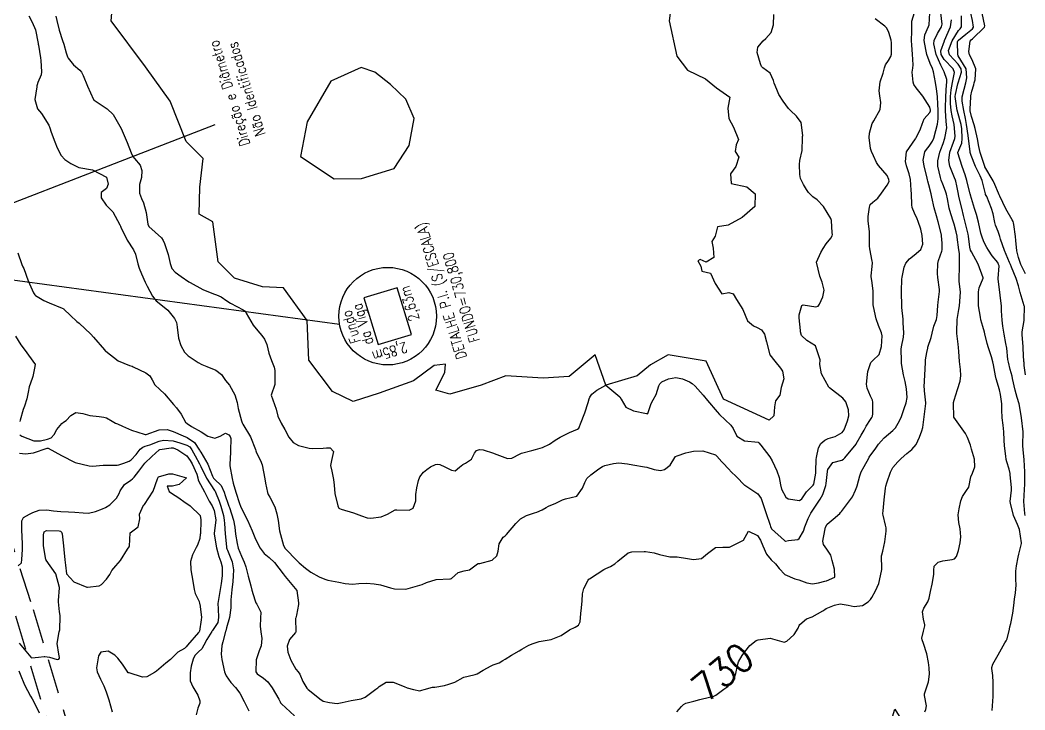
# Model space of a CAD drawing. Header units: metres. Extents: x 298520 to 308411, y 7433745 to 7450750.
# Drawn here: x 298948.1 to 299092.3, y 7450062.6 to 7450161.6 of the extents above; entities that cross this region are included whole.
import ezdxf
from ezdxf.enums import TextEntityAlignment as Align

# ---------------------------------------------------------------- set-up
doc = ezdxf.new("R2010")
doc.units = ezdxf.units.M
doc.header["$LTSCALE"] = 10
doc.linetypes.add('CONTINUO', pattern=[0])
doc.linetypes.add('DASHED', pattern=[0.75, 0.5, -0.25])
for name, color, linetype in [('Cotas', 45, 'Continuous'), ('Curvas de Nivel 1m', 11, 'Continuous'), ('Curvas de Nivel 5m', 15, 'Continuous'), ('Hidrografia', 140, 'Continuous'), ('TEXTO', 45, 'Continuous'), ('Vias Secundárias', 230, 'DASHED')]:
    doc.layers.add(name, color=color, linetype=linetype)
doc.styles.add('ROMANS', font='romans', dxfattribs={"height": 0.2})
doc.styles.add('Style-STANDARD', font='STANDARD.shx')

msp = doc.modelspace()

# ---------------------------------------------------------------- linework, layer by layer
at = {"layer": 'Curvas de Nivel 1m', "flags": 128}
for points, elevation in [([(298947.81, 7450128.23), (298948.38, 7450126.53), (298948.52, 7450126.22), (298948.65, 7450125.94), (298949.27, 7450124.21), (298950.07, 7450122.46), (298950.22, 7450122.2), (298950.32, 7450122.1), (298951.52, 7450121.39), (298952.31, 7450121.04), (298954.17, 7450120.28), (298954.3, 7450120.22), (298954.35, 7450120.2), (298954.4, 7450120.15), (298955.36, 7450119.2), (298956.29, 7450118.38), (298956.59, 7450118.12), (298958.26, 7450116.54), (298958.67, 7450116.1), (298960.23, 7450114.28), (298960.33, 7450114.17), (298960.43, 7450114.08), (298962.21, 7450112.72), (298963.83, 7450112.03), (298964.2, 7450111.93), (298964.37, 7450111.86), (298966.19, 7450110.97), (298966.74, 7450110.55), (298967.06, 7450110), (298967.45, 7450109.27), (298968.17, 7450108.59), (298968.87, 7450107.97), (298970.14, 7450106.46), (298970.56, 7450105.95), (298971.22, 7450105.04), (298971.88, 7450103.93), (298972.11, 7450103.73), (298972.72, 7450103.3), (298974.09, 7450102.52), (298975.09, 7450101.9), (298976.08, 7450101.62), (298976.86, 7450101.88), (298977.61, 7450102.35), (298978.09, 7450102.11), (298978.28, 7450101.86), (298978.35, 7450101.58), (298978.31, 7450099.86), (298978.3, 7450099.62), (298978.22, 7450097.86), (298978.23, 7450097.67), (298978.54, 7450095.85), (298978.69, 7450095.17), (298979.08, 7450093.85), (298979.6, 7450092.22), (298979.74, 7450091.84), (298979.97, 7450091.32), (298980.75, 7450089.83), (298981.42, 7450088.33), (298981.61, 7450087.82), (298981.91, 7450087.1), (298982.56, 7450085.81), (298983.13, 7450085.05), (298983.88, 7450084.49), (298984.61, 7450083.78), (298985.86, 7450082.13), (298986.14, 7450081.77), (298987.82, 7450079.75), (298988.07, 7450078.01), (298988.07, 7450077.75), (298987.78, 7450076.2), (298987.68, 7450075.85), (298987.65, 7450075.75), (298987.68, 7450073.83), (298987.63, 7450073.75), (298986.77, 7450072.74), (298986.47, 7450071.76), (298986.55, 7450070.93), (298986.96, 7450069.76), (298987.69, 7450068.49), (298988.04, 7450068.1), (298988.27, 7450067.74), (298988.71, 7450066.69), (298989.26, 7450065.73), (298989.46, 7450065.54), (298989.65, 7450065.4), (298991.14, 7450064.21), (298991.63, 7450063.88), (298992.54, 7450063.69), (298993.63, 7450063.54), (298994.36, 7450063.67), (298995.64, 7450063.98), (298997.08, 7450064.2), (298997.64, 7450064.43), (298999.18, 7450065.61), (298999.45, 7450065.81), (298999.66, 7450066), (299000.64, 7450066.62), (299001.67, 7450066.61), (299003.26, 7450065.96), (299003.66, 7450065.8), (299004.57, 7450065.55), (299005.48, 7450065.36), (299005.65, 7450065.4), (299005.75, 7450065.44), (299006.12, 7450065.53), (299007.3, 7450065.88), (299007.66, 7450065.91), (299009.01, 7450066.14), (299009.67, 7450066.32), (299010.53, 7450066.62), (299011.68, 7450067.25), (299011.82, 7450067.31), (299012.4, 7450067.45), (299013.43, 7450067.7), (299013.69, 7450067.81), (299014.57, 7450068.31), (299015.7, 7450068.93), (299016.02, 7450069.08), (299016.86, 7450069.4), (299017.41, 7450069.69), (299017.71, 7450069.9), (299018.62, 7450070.47), (299019.72, 7450071.1), (299020.13, 7450071.36), (299021.15, 7450071.93), (299021.74, 7450072.17), (299022.62, 7450072.45), (299023.74, 7450072.62), (299024.32, 7450072.73), (299025.75, 7450073.29), (299026.95, 7450074.09), (299027.77, 7450074.48), (299028.23, 7450074.8), (299028.48, 7450075.26), (299028.59, 7450076.46), (299028.7, 7450077.26), (299028.78, 7450078.29), (299028.81, 7450079.26), (299029.03, 7450080.06), (299029.62, 7450081.25), (299029.74, 7450081.36), (299029.85, 7450081.44), (299030.92, 7450082.17), (299031.87, 7450082.75), (299032.18, 7450082.91), (299032.86, 7450083.21), (299033.49, 7450083.59), (299033.88, 7450083.95), (299035.4, 7450085.18), (299035.89, 7450085.31), (299037.68, 7450085.36), (299037.89, 7450085.34), (299039.1, 7450085.14), (299039.89, 7450084.93), (299041.36, 7450084.58), (299041.89, 7450084.58), (299042.41, 7450084.57), (299043.89, 7450084.35), (299044.77, 7450084.19), (299045.89, 7450084.33), (299046.76, 7450085.05), (299047.9, 7450085.92), (299048.95, 7450085.98), (299049.9, 7450085.99), (299051.91, 7450086.98), (299052.63, 7450088.28), (299053.92, 7450087.66), (299054.36, 7450086.96), (299054.68, 7450086.18), (299055.21, 7450084.95), (299055.89, 7450084.18), (299056.52, 7450083.57), (299057.04, 7450082.92), (299057.86, 7450082.06), (299059.31, 7450081.43), (299059.85, 7450081.27), (299061.03, 7450080.88), (299061.84, 7450080.73), (299062.7, 7450080.86), (299063.58, 7450081.11), (299063.85, 7450081.15), (299065.03, 7450081.66), (299064.98, 7450082.83), (299064.67, 7450084.05), (299064.44, 7450084.83), (299063.9, 7450085.7), (299063.42, 7450086.36), (299063.33, 7450086.85), (299063.39, 7450087.37), (299063.71, 7450088.84), (299063.95, 7450089.28), (299064.81, 7450089.98), (299065.76, 7450090.82), (299065.85, 7450090.93), (299065.97, 7450091.08), (299067.29, 7450092.8), (299067.57, 7450093.22), (299068, 7450094.15), (299068.17, 7450094.63), (299068.22, 7450094.79), (299068.6, 7450096.21), (299068.81, 7450096.78), (299069.25, 7450097.57), (299069.92, 7450098.77), (299069.97, 7450098.87), (299070.07, 7450099.03), (299070.81, 7450100.03), (299071.32, 7450100.76), (299071.66, 7450101.19), (299072.09, 7450101.65), (299073.35, 7450102.73), (299073.72, 7450103.11), (299074.12, 7450103.75), (299074.45, 7450104.4), (299074.59, 7450104.72), (299074.97, 7450105.89), (299075.27, 7450106.71), (299075.41, 7450107.46), (299075.34, 7450108.71), (299075.14, 7450109.76), (299074.91, 7450110.71), (299074.61, 7450112.33), (299074.58, 7450112.72), (299074.57, 7450114.4), (299074.6, 7450114.72), (299074.88, 7450116.1), (299074.94, 7450116.71), (299074.86, 7450118.15), (299074.82, 7450118.71), (299074.67, 7450120.36), (299074.65, 7450120.72), (299074.6, 7450122.46), (299074.59, 7450122.72), (299074.65, 7450124.43), (299074.68, 7450124.72), (299074.97, 7450126.13), (299075.24, 7450126.71), (299075.76, 7450127.35), (299076.4, 7450127.89), (299077.36, 7450128.69), (299077.68, 7450129.43), (299077.58, 7450130.68), (299077.35, 7450131.59), (299077, 7450132.69), (299076.85, 7450133.08), (299076.47, 7450133.88), (299076.15, 7450134.7), (299076.1, 7450135.09), (299076.04, 7450136.7), (299076.01, 7450137.21), (299075.89, 7450138.71), (299075.69, 7450139.56), (299075.33, 7450140.71), (299075.17, 7450141.32), (299075.34, 7450142.71), (299076.6, 7450144.59), (299076.65, 7450144.64), (299076.69, 7450144.69), (299077.32, 7450145.98), (299077.56, 7450146.68), (299077.86, 7450147.45), (299078.65, 7450148.34), (299078.75, 7450148.57), (299078.75, 7450148.67), (299078.66, 7450149.11), (299077.66, 7450150.68), (299076.7, 7450151.9), (299076.37, 7450152.37), (299076.26, 7450152.7), (299076.14, 7450154.12), (299076.21, 7450154.7), (299076.26, 7450155.17), (299076.18, 7450156.7), (299076.07, 7450158), (299076.05, 7450158.7), (299076.1, 7450160.01), (299076.07, 7450160.7), (299076.08, 7450161.43), (299076.47, 7450162.7)], 729), ([(299077.96, 7450062.34), (299078.1, 7450062.67), (299078.18, 7450063.21), (299077.89, 7450064.68), (299077.92, 7450064.94), (299078.45, 7450066.67), (299078.62, 7450067.73), (299078.56, 7450068.67), (299078.45, 7450069.41), (299078.23, 7450070.67), (299077.74, 7450072.13), (299077.55, 7450072.68), (299077.54, 7450072.9), (299077.77, 7450073.9), (299077.93, 7450074.68), (299077.95, 7450074.85), (299077.78, 7450075.66), (299077.63, 7450076.68), (299077.64, 7450076.84), (299077.8, 7450077.21), (299078.36, 7450078.13), (299078.56, 7450078.67), (299078.77, 7450079.6), (299079, 7450080.66), (299079.26, 7450082.06), (299079.25, 7450082.66), (299079.27, 7450083.26), (299079.88, 7450083.83), (299080.51, 7450084.02), (299081.89, 7450084.21), (299082.2, 7450084.32), (299082.5, 7450084.62), (299082.76, 7450085.48), (299083.01, 7450086.61), (299083.09, 7450087.45), (299083, 7450088.61), (299082.84, 7450089.51), (299082.74, 7450090.62), (299082.86, 7450091.5), (299083.11, 7450092.61), (299083.34, 7450093.26), (299084.01, 7450094.23), (299084.16, 7450094.44), (299084.24, 7450094.6), (299084.57, 7450096.05), (299084.78, 7450096.59), (299085.13, 7450097.51), (299085.08, 7450098.59), (299084.66, 7450100.02), (299084.48, 7450100.6), (299084.09, 7450101.73), (299083.78, 7450102.29), (299083.54, 7450102.61), (299082.13, 7450104.63), (299082.06, 7450106.63), (299082.07, 7450106.72), (299082.16, 7450107.05), (299082.62, 7450108.62), (299083, 7450109.81), (299083.12, 7450110.62), (299083.06, 7450111.47), (299082.94, 7450112.62), (299082.83, 7450114.03), (299082.79, 7450114.62), (299082.74, 7450115.1), (299082.55, 7450116.63), (299082.52, 7450116.88), (299082.59, 7450118.63), (299082.84, 7450120.09), (299082.92, 7450120.61), (299083.04, 7450121.91), (299083.05, 7450122.61), (299082.89, 7450124.09), (299082.87, 7450124.62), (299082.91, 7450126.08), (299082.92, 7450126.61), (299082.91, 7450128.11), (299082.85, 7450128.62), (299082.59, 7450130.47), (299082.57, 7450130.62), (299082.45, 7450131.2), (299082.17, 7450132.33), (299082.08, 7450132.63), (299081.66, 7450133.81), (299081.42, 7450134.64), (299081.18, 7450135.97), (299081.04, 7450136.64), (299080.92, 7450137.05), (299080.53, 7450138.06), (299080.3, 7450138.65), (299080.19, 7450139), (299079.83, 7450140.66), (299079.83, 7450141.4), (299080.08, 7450142.66), (299080.22, 7450143.02), (299080.6, 7450143.89), (299080.83, 7450144.65), (299081.1, 7450146.17), (299081.08, 7450146.64), (299081.03, 7450147.04), (299080.92, 7450148.65), (299080.91, 7450148.91), (299080.96, 7450150.65), (299081.04, 7450152.3), (299081.1, 7450152.64), (299081.12, 7450153.06), (299080.72, 7450154.17), (299080.5, 7450154.65), (299080.26, 7450155.12), (299079.55, 7450156.66), (299079.23, 7450158.21), (299079.29, 7450158.66), (299079.78, 7450159.67), (299080.34, 7450160.65), (299080.43, 7450161.03), (299080.23, 7450162.66)], 731), ([(299092.39, 7450110.69), (299092.22, 7450112.03), (299092.18, 7450112.51), (299092.17, 7450112.56), (299092.06, 7450114.51), (299092.04, 7450114.73), (299091.91, 7450116.51), (299091.91, 7450116.88), (299092.18, 7450118.51), (299092.19, 7450118.61), (299092.24, 7450120.51), (299092.22, 7450120.61), (299091.63, 7450122.52), (299091.39, 7450123.48), (299091.04, 7450124.52), (299090.39, 7450126.16), (299090.23, 7450126.53), (299090.11, 7450126.82), (299089.4, 7450128.54), (299088.82, 7450130.16), (299088.7, 7450130.55), (299088.45, 7450131.26), (299088.11, 7450132.2), (299088.01, 7450132.56), (299087.73, 7450133.81), (299087.5, 7450134.56), (299086.82, 7450136.27), (299086.67, 7450136.58), (299086.63, 7450136.69), (299086.52, 7450137.23), (299086.18, 7450138.58), (299085.89, 7450139.24), (299085.21, 7450140.59), (299084.58, 7450142.17), (299084.46, 7450142.6), (299084.44, 7450142.74), (299084.22, 7450144.6), (299084.17, 7450145.04), (299083.94, 7450146.61), (299083.76, 7450147.49), (299083.52, 7450148.61), (299083.29, 7450149.99), (299083.32, 7450150.61), (299083.6, 7450151.7), (299083.82, 7450152.61), (299083.99, 7450153.32), (299083.89, 7450154.61), (299082.75, 7450156.46), (299082.67, 7450156.62), (299082.65, 7450158.5), (299082.68, 7450158.62), (299082.77, 7450158.74), (299083.81, 7450159.58), (299084.79, 7450160.37), (299084.93, 7450160.6), (299084.81, 7450161.57), (299084.56, 7450162.6)], 734), ([(298949.36, 7450162.21), (298949.88, 7450161.29), (298950.34, 7450160.2), (298950.71, 7450158.24), (298950.72, 7450158.19), (298950.72, 7450158.16), (298950.75, 7450158.01), (298951.06, 7450156.19), (298951.1, 7450155.82), (298951.19, 7450154.19), (298951.15, 7450153.74), (298950.69, 7450152.65), (298950.56, 7450152.32), (298950.54, 7450152.19), (298950.51, 7450152.02), (298950.22, 7450150.2), (298950.64, 7450148.89), (298951.18, 7450148.18), (298952.24, 7450146.55), (298952.4, 7450146.17), (298952.61, 7450145.53), (298953.12, 7450144.16), (298953.46, 7450143.28), (298954.03, 7450142.16), (298954.56, 7450141.58), (298955.43, 7450141.02), (298956.55, 7450140.46), (298958.54, 7450140.1), (298960.53, 7450139.05), (298960.75, 7450138.08), (298960.51, 7450137.45), (298959.74, 7450136.85), (298959.76, 7450136.09), (298960.48, 7450135.04), (298960.96, 7450134.55), (298961.43, 7450134.07), (298962.45, 7450132.25), (298962.52, 7450132.05), (298962.59, 7450131.9), (298963.49, 7450130.04), (298964.4, 7450128.66), (298964.67, 7450128.03), (298965, 7450126.64), (298965.22, 7450126.02), (298965.57, 7450125.21), (298966.06, 7450124), (298966.34, 7450123.44), (298967.15, 7450122), (298967.65, 7450121.33), (298968.31, 7450120.78), (298969.34, 7450119.97), (298970.29, 7450118.78), (298970.55, 7450118.22), (298970.63, 7450117.95), (298970.68, 7450117.55), (298970.88, 7450115.95), (298971.21, 7450114.92), (298971.72, 7450113.94), (298972.23, 7450113.42), (298973.66, 7450112.46), (298974.21, 7450112.18), (298974.93, 7450111.9), (298976.2, 7450111.37), (298977.04, 7450110.73), (298977.61, 7450109.87), (298977.87, 7450109.55), (298978.18, 7450109.2), (298978.94, 7450107.85), (298979.26, 7450106.73), (298979.44, 7450105.85), (298979.88, 7450104.08), (298979.98, 7450103.84), (298980.11, 7450103.63), (298981.17, 7450101.83), (298981.9, 7450099.99), (298981.95, 7450099.82), (298982.06, 7450099.53), (298982.64, 7450098.4), (298982.85, 7450097.81), (298983.04, 7450096.8), (298983.23, 7450095.8), (298983.34, 7450095.14), (298983.62, 7450093.8), (298983.74, 7450093.54), (298983.98, 7450093.14), (298984.66, 7450091.78), (298984.96, 7450090.78), (298985.14, 7450089.78), (298985.37, 7450088.33), (298985.49, 7450087.77), (298985.9, 7450086.23), (298986.16, 7450085.77), (298987.88, 7450084.02), (298988.01, 7450083.89), (298988.17, 7450083.75), (298989.08, 7450082.95), (298989.86, 7450082.38), (298991.05, 7450081.71), (298991.85, 7450081.36), (298992.28, 7450081.26), (298993.84, 7450080.94), (298994.75, 7450080.75), (298995.84, 7450080.69), (298996.71, 7450080.77), (298997.84, 7450080.83), (298998.95, 7450080.73), (298999.83, 7450080.56), (299001.3, 7450080.12), (299001.83, 7450080), (299003.44, 7450079.95), (299003.83, 7450080.03), (299004.49, 7450080.22), (299005.83, 7450080.61), (299006.45, 7450080.91), (299007.84, 7450081.32), (299009.78, 7450081.42), (299009.84, 7450081.42), (299009.89, 7450081.43), (299010.02, 7450081.48), (299010.99, 7450082.34), (299011.86, 7450082.6), (299012.61, 7450082.7), (299013.56, 7450083.44), (299013.74, 7450083.58), (299013.87, 7450083.63), (299014.09, 7450083.65), (299015.88, 7450084.12), (299016.54, 7450084.75), (299016.72, 7450085.4), (299016.87, 7450086.44), (299017.45, 7450087.39), (299017.72, 7450087.6), (299017.93, 7450087.8), (299019.25, 7450089.37), (299019.95, 7450090.05), (299020.77, 7450090.54), (299021.96, 7450090.92), (299022.28, 7450091.01), (299023.06, 7450091.33), (299023.63, 7450091.66), (299023.97, 7450091.84), (299025, 7450092.28), (299025.98, 7450092.75), (299026.37, 7450092.9), (299027.99, 7450093.27), (299028.81, 7450094.46), (299029.16, 7450095.26), (299029.46, 7450095.81), (299030.02, 7450096.37), (299031.19, 7450097.23), (299031.69, 7450097.57), (299032.04, 7450097.71), (299033.27, 7450097.98), (299034.05, 7450098.09), (299035.28, 7450097.95), (299036.04, 7450097.77), (299037.7, 7450097.49), (299038.04, 7450097.44), (299039.13, 7450097.14), (299040.03, 7450096.98), (299040.6, 7450097.12), (299041.4, 7450097.76), (299042.06, 7450098.84), (299042.18, 7450098.98), (299042.41, 7450099.1), (299043.66, 7450099.49), (299044.07, 7450099.59), (299044.74, 7450099.74), (299046.07, 7450099.78), (299047.89, 7450099.21), (299048.06, 7450099.07), (299048.11, 7450099.03), (299048.84, 7450098.24), (299049.96, 7450097.01), (299050.03, 7450096.94), (299051.01, 7450095.98), (299051.96, 7450094.98), (299051.98, 7450094.95), (299052.01, 7450094.93), (299052.12, 7450094.87), (299054, 7450093.64), (299054.44, 7450092.96), (299054.7, 7450092.23), (299055.14, 7450090.95), (299055.74, 7450089.15), (299055.8, 7450088.94), (299055.94, 7450088.61), (299057.83, 7450086.91), (299057.88, 7450086.88), (299057.91, 7450086.86), (299057.97, 7450086.85), (299058.37, 7450086.91), (299059.73, 7450087.08), (299059.92, 7450087.22), (299060.53, 7450088.29), (299060.75, 7450088.88), (299061.19, 7450090.11), (299061.57, 7450090.87), (299061.97, 7450091.45), (299062.57, 7450092.27), (299062.93, 7450092.85), (299063.29, 7450093.55), (299063.73, 7450094.84), (299063.77, 7450095.09), (299064, 7450096.84), (299064, 7450096.87), (299064.04, 7450097.11), (299064.76, 7450098.13), (299066.06, 7450098.46), (299066.28, 7450098.59), (299066.48, 7450098.81), (299068.08, 7450100.74), (299068.1, 7450100.77), (299068.11, 7450100.79), (299068.82, 7450102.06), (299069.23, 7450102.78), (299069.55, 7450103.33), (299070.13, 7450104.31), (299070.32, 7450104.57), (299070.45, 7450104.77), (299070.5, 7450105.13), (299070.5, 7450106.76), (299070.45, 7450107.06), (299070.17, 7450107.64), (299069.66, 7450108.78), (299069.6, 7450109.37), (299069.74, 7450110.77), (299069.79, 7450111.19), (299070.22, 7450112.46), (299070.5, 7450112.77), (299071.38, 7450113.61), (299071.75, 7450114.75), (299071.83, 7450116.3), (299071.74, 7450116.75), (299071.3, 7450117.77), (299070.97, 7450118.76), (299070.59, 7450120.49), (299070.55, 7450120.77), (299070.55, 7450120.99), (299070.54, 7450122.77), (299070.36, 7450124.23), (299070.26, 7450124.77), (299070.25, 7450124.89), (299070.39, 7450126.26), (299070.44, 7450126.77), (299070.44, 7450126.81), (299070.4, 7450127.01), (299070.06, 7450128.77), (299070.02, 7450129.17), (299070.03, 7450130.77), (299070.01, 7450131.21), (299069.82, 7450132.78), (299069.83, 7450133.42), (299070, 7450134.77), (299070.1, 7450135.16), (299070.49, 7450135.5), (299071.21, 7450136.05), (299071.71, 7450136.75), (299072.52, 7450137.94), (299072.81, 7450138.46), (299072.79, 7450138.74), (299072.54, 7450139.29), (299071.28, 7450140.76), (299070.99, 7450141.19), (299070.58, 7450142.11), (299070.29, 7450142.77), (299070.16, 7450143.2), (299069.98, 7450144.78), (299070.02, 7450145.36), (299070.38, 7450146.77), (299070.47, 7450146.93), (299070.64, 7450147.15), (299071.53, 7450148.76), (299071.65, 7450149.77), (299071.47, 7450150.76), (299071.38, 7450151.45), (299071.54, 7450152.76), (299071.95, 7450153.99), (299072.17, 7450154.75), (299072.3, 7450155.18), (299072.74, 7450155.79), (299073.09, 7450156.4), (299073.17, 7450156.74), (299073.17, 7450158.33), (299073.1, 7450158.74), (299072.78, 7450159.81), (299072.49, 7450160.45), (299072.2, 7450160.75), (299070.81, 7450161.8)], 728), ([(298953.25, 7450162.17), (298953.4, 7450161.57), (298953.75, 7450160.16), (298954.23, 7450158.69), (298954.4, 7450158.15), (298954.74, 7450156.89), (298954.93, 7450156.34), (298955.03, 7450156.15), (298955.8, 7450155.21), (298956.72, 7450154.43), (298956.96, 7450154.12), (298957.17, 7450153.65), (298957.82, 7450152.11), (298958.66, 7450150.19), (298958.7, 7450150.13), (298958.74, 7450150.1), (298960.64, 7450148.87), (298961.47, 7450148.06), (298962.61, 7450146.05), (298963.48, 7450144.04), (298964.05, 7450142.56), (298964.29, 7450142.03), (298964.56, 7450141.73), (298965.34, 7450140.81), (298965.6, 7450140.01), (298965.54, 7450139), (298965.25, 7450138.02), (298965.27, 7450136.79), (298965.57, 7450136.01), (298965.85, 7450135.37), (298966.2, 7450134), (298966.45, 7450132.32), (298966.6, 7450132), (298968.43, 7450130.34), (298968.67, 7450129.98), (298968.86, 7450129.53), (298969.37, 7450127.97), (298969.68, 7450126.67), (298969.92, 7450125.96), (298970.37, 7450125.42), (298971.23, 7450124.82), (298972.35, 7450124.06), (298972.55, 7450123.93), (298974.34, 7450122.95), (298975.88, 7450122.34), (298976.33, 7450122.19), (298977, 7450121.88), (298977.78, 7450121.33), (298978.31, 7450120.98), (298980.12, 7450120.03), (298980.3, 7450119.93), (298980.36, 7450119.89), (298980.41, 7450119.84), (298980.58, 7450119.55), (298981.59, 7450117.83), (298982.26, 7450117), (298982.82, 7450116.37), (298983.2, 7450115.81), (298983.51, 7450115.06), (298983.83, 7450113.8), (298984.22, 7450112.75), (298984.59, 7450111.79), (298984.68, 7450111.31), (298984.69, 7450109.78), (298984.67, 7450109.3), (298984.16, 7450107.79), (298984.87, 7450105.78), (298985.13, 7450104.77), (298985.59, 7450103.78), (298986.1, 7450102.85), (298986.7, 7450101.76), (298987.32, 7450100.99), (298988.07, 7450100.57), (298989.6, 7450100.19), (298990.07, 7450100.15), (298991.6, 7450100.18), (298992.07, 7450100.23), (298992.63, 7450100.25), (298993.12, 7450099.68), (298992.79, 7450098.42), (298992.68, 7450097.69), (298992.84, 7450096.88), (298993.11, 7450095.68), (298993.18, 7450094.86), (298993.31, 7450093.68), (298993.73, 7450091.91), (298993.8, 7450091.67), (298993.86, 7450091.57), (298993.96, 7450091.51), (298994.18, 7450091.45), (298995.96, 7450090.9), (298997.1, 7450090.49), (298997.95, 7450090.2), (298998.46, 7450090.13), (298999.95, 7450090.33), (299000.85, 7450090.7), (299001.96, 7450091.31), (299002.2, 7450091.33), (299003.96, 7450091.28), (299004.53, 7450091.55), (299004.9, 7450092.62), (299004.91, 7450093.54), (299005.05, 7450094.49), (299005.28, 7450095.54), (299005.47, 7450096.08), (299006.03, 7450096.72), (299006.47, 7450097.1), (299007.01, 7450097.52), (299007.72, 7450097.84), (299008.05, 7450097.88), (299008.36, 7450097.82), (299009.07, 7450097.49), (299010.04, 7450097.02), (299010.57, 7450096.94), (299011.18, 7450097.47), (299011.67, 7450097.84), (299012.05, 7450098.03), (299012.89, 7450098.61), (299013.35, 7450099.45), (299013.64, 7450099.87), (299014.07, 7450100.01), (299014.57, 7450099.93), (299016.06, 7450099.44), (299016.16, 7450099.41), (299018.05, 7450098.69), (299018.71, 7450098.73), (299019.88, 7450099.36), (299020.06, 7450099.44), (299021.56, 7450099.86), (299022.07, 7450100), (299023.11, 7450100.3), (299024.08, 7450100.77), (299024.91, 7450101.31), (299025.63, 7450101.75), (299026.09, 7450102.01), (299026.96, 7450102.42), (299028.11, 7450102.89), (299028.32, 7450103.06), (299028.41, 7450103.27), (299028.55, 7450103.69), (299029.14, 7450105.25), (299029.62, 7450106.72), (299029.78, 7450107.25), (299029.89, 7450107.52), (299030.16, 7450107.93), (299030.9, 7450108.51), (299032.18, 7450109.22), (299034.16, 7450107.53), (299034.37, 7450107.2), (299035.04, 7450106.08), (299036.14, 7450105.56), (299038, 7450105.15), (299038.13, 7450105.12), (299038.16, 7450105.12), (299038.18, 7450105.15), (299038.69, 7450106.6), (299038.98, 7450107.14), (299039.4, 7450107.9), (299039.78, 7450109.13), (299039.9, 7450109.42), (299040.19, 7450109.69), (299041.19, 7450110.12), (299042.2, 7450110.31), (299043.16, 7450110.13), (299044.19, 7450109.68), (299044.57, 7450109.46), (299044.99, 7450109.07), (299046.16, 7450107.78), (299046.78, 7450107.04), (299048.14, 7450105.38), (299048.47, 7450105.03), (299050.11, 7450103.49), (299050.44, 7450103), (299050.98, 7450101.89), (299052.09, 7450101.21), (299054.01, 7450101.03), (299054.08, 7450101.01), (299054.15, 7450100.96), (299054.43, 7450100.61), (299055.69, 7450098.94), (299056.05, 7450098.37), (299056.73, 7450096.93), (299057.06, 7450095.97), (299057.25, 7450094.92), (299057.38, 7450094.3), (299057.99, 7450093.14), (299058.32, 7450092.91), (299059.98, 7450092.65), (299060.28, 7450092.89), (299060.97, 7450093.91), (299061.93, 7450094.86), (299062.01, 7450095.02), (299062.3, 7450096.58), (299062.33, 7450096.86), (299062.37, 7450098.54), (299062.39, 7450098.86), (299062.68, 7450100.25), (299063.03, 7450100.85), (299063.6, 7450101.33), (299064.09, 7450101.56), (299065.06, 7450101.86), (299066.1, 7450102.45), (299066.37, 7450102.82), (299066.85, 7450104.09), (299067.04, 7450104.81), (299067.01, 7450105.67), (299066.59, 7450106.81), (299066.16, 7450107.37), (299064.28, 7450108.84), (299064.18, 7450108.94), (299063.14, 7450110.85), (299062.88, 7450112.19), (299062.91, 7450112.85), (299062.25, 7450114.86), (299061.02, 7450115.64), (299060.27, 7450116.36), (299060.09, 7450116.89), (299060.09, 7450117.08), (299059.92, 7450118.89), (299059.9, 7450119.3), (299060.32, 7450120.63), (299060.48, 7450120.73), (299062.32, 7450120.46), (299062.62, 7450120.55), (299062.82, 7450120.86), (299063.29, 7450121.89), (299063.51, 7450122.85), (299063.22, 7450123.99), (299062.89, 7450124.85), (299062.39, 7450126.86), (299063.01, 7450128.25), (299063.35, 7450128.85), (299063.78, 7450129.49), (299064.44, 7450130.32), (299064.65, 7450130.63), (299064.68, 7450130.84), (299064.67, 7450131.06), (299064.57, 7450132.84), (299064.47, 7450133.12), (299063.42, 7450134.85), (299062.5, 7450135.82), (299061.9, 7450136.26), (299061.26, 7450136.88), (299060.95, 7450137.32), (299060.52, 7450138), (299060.1, 7450138.89), (299060, 7450139.44), (299059.96, 7450140.9), (299060.03, 7450141.44), (299060.37, 7450142.89), (299060.41, 7450144.69), (299060.41, 7450144.88), (299060.42, 7450145.06), (299060.18, 7450146.89), (299059.54, 7450147.8), (299058.65, 7450148.63), (299058.39, 7450148.91), (299057.62, 7450149.97), (299057.02, 7450150.93), (299056.69, 7450151.63), (299056.33, 7450152.57), (299056.22, 7450152.94), (299055.76, 7450153.99), (299054.72, 7450154.77), (299054.52, 7450154.96), (299054.35, 7450155.35), (299053.87, 7450156.97), (299054, 7450157.72), (299054.77, 7450158.65), (299055.14, 7450158.95), (299055.91, 7450159.82), (299056.24, 7450160.94), (299056.27, 7450162.39)], 727), ([(299087.63, 7450062.56), (299087.75, 7450064.56), (299087.75, 7450064.66), (299087.77, 7450066.56), (299087.69, 7450067.56), (299087.54, 7450068.56), (299087.54, 7450068.72), (299087.71, 7450069.18), (299088.45, 7450070.55), (299089.45, 7450072.25), (299089.62, 7450072.53), (299089.75, 7450072.83), (299090.09, 7450074.21), (299090.16, 7450074.53), (299090.27, 7450075.02), (299090.59, 7450076.52), (299090.73, 7450077.6), (299090.82, 7450078.52), (299090.95, 7450079.4), (299091.05, 7450080.52), (299091.01, 7450081.36), (299090.99, 7450082.52), (299091.11, 7450083.28), (299091.34, 7450084.52), (299091.43, 7450084.98), (299091.8, 7450086.51), (299091.8, 7450086.62), (299091.51, 7450088.51), (299091.23, 7450089.24), (299090.68, 7450090.52), (299090.22, 7450092.29), (299090.21, 7450092.53), (299090.39, 7450094.14), (299090.4, 7450094.53), (299090.21, 7450096.35), (299090.18, 7450096.53), (299090.04, 7450097.19), (299089.72, 7450098.21), (299089.64, 7450098.54), (299089.57, 7450099.02), (299089.37, 7450100.54), (299089.32, 7450101.31), (299089.28, 7450102.54), (299089.18, 7450103.48), (299089.06, 7450104.54), (299089.02, 7450105.67), (299088.99, 7450106.54), (299088.81, 7450107.9), (299088.64, 7450108.55), (299088.2, 7450110.13), (299088.1, 7450110.55), (299087.81, 7450112.14), (299087.72, 7450112.56), (299087.5, 7450113.29), (299087.06, 7450114.57), (299086.87, 7450115.18), (299086.57, 7450116.58), (299086.51, 7450116.82), (299086.28, 7450117.63), (299086, 7450118.58), (299085.92, 7450118.96), (299085.67, 7450120.59), (299085.64, 7450121.28), (299085.65, 7450122.59), (299085.74, 7450123.19), (299086.32, 7450124.58), (299086.32, 7450124.62), (299085.61, 7450126.59), (299084.64, 7450128.37), (299084.52, 7450128.6), (299084.42, 7450129.03), (299084.2, 7450130.6), (299084.15, 7450130.9), (299083.74, 7450132.61), (299083.5, 7450133.58), (299083.24, 7450134.61), (299082.85, 7450136.28), (299082.77, 7450136.62), (299082.52, 7450137.83), (299082.38, 7450138.47), (299082.33, 7450138.62), (299082.2, 7450138.96), (299081.54, 7450140.64), (299081.38, 7450141.45), (299081.54, 7450142.64), (299082.04, 7450144.08), (299082.24, 7450144.63), (299082.29, 7450144.94), (299082.15, 7450146.63), (299081.87, 7450147.86), (299081.74, 7450148.63), (299081.65, 7450149.62), (299081.64, 7450150.64), (299081.72, 7450151.6), (299081.92, 7450152.63), (299082.19, 7450154.1), (299082.02, 7450154.63), (299080.74, 7450155.96), (299080.31, 7450156.65), (299080.24, 7450157.18), (299080.76, 7450158.65), (299080.77, 7450158.68), (299081.65, 7450160.64), (299081.79, 7450161.65)], 732), ([(299092.35, 7450090.5), (299092.28, 7450090.82), (299092.14, 7450092.51), (299092.24, 7450094.27), (299092.27, 7450094.51), (299092.29, 7450094.78), (299092.3, 7450096.51), (299092.3, 7450096.77), (299092.19, 7450098.51), (299092.08, 7450100.01), (299092.01, 7450100.51), (299092.01, 7450100.59), (299092.07, 7450102.51), (299092.07, 7450102.54), (299091.81, 7450104.51), (299091.76, 7450104.89), (299091.49, 7450106.52), (299091.21, 7450107.47), (299090.9, 7450108.52), (299090.55, 7450110.17), (299090.47, 7450110.53), (299090.21, 7450111.48), (299089.94, 7450112.53), (299089.87, 7450112.89), (299089.72, 7450114.54), (299089.59, 7450115.2), (299089.31, 7450116.54), (299089.15, 7450117.67), (299089.06, 7450118.54), (299088.96, 7450119.9), (299088.93, 7450120.54), (299088.76, 7450122.12), (299088.7, 7450122.55), (299088.47, 7450124.44), (299088.46, 7450124.55), (299088.59, 7450126.34), (299088.54, 7450126.55), (299088.4, 7450126.8), (299087.63, 7450127.78), (299087.07, 7450128.57), (299086.83, 7450128.98), (299086.43, 7450129.8), (299086.13, 7450130.58), (299086, 7450131.03), (299085.65, 7450132.59), (299085.35, 7450133.72), (299085.08, 7450134.59), (299084.51, 7450136.48), (299084.48, 7450136.6), (299084.47, 7450136.64), (299083.99, 7450138.61), (299083.73, 7450139.42), (299083.31, 7450140.61), (299082.67, 7450142.54), (299082.68, 7450142.62), (299083.26, 7450143.95), (299083.32, 7450144.61), (299083.26, 7450145.98), (299083.16, 7450146.61), (299082.65, 7450148.47), (299082.62, 7450148.59), (299082.61, 7450148.62), (299082.33, 7450150.29), (299082.31, 7450150.63), (299082.35, 7450150.95), (299082.7, 7450152.45), (299082.74, 7450152.59), (299082.75, 7450152.62), (299083.21, 7450154.12), (299083.17, 7450154.62), (299082.73, 7450155.27), (299081.49, 7450156.64), (299081.35, 7450157.23), (299081.87, 7450158.63), (299082.79, 7450160.1), (299083.04, 7450160.37), (299083.21, 7450160.62), (299083.23, 7450162.2)], 733), ([(298948.06, 7450099.46), (298948.88, 7450099.38), (298950.06, 7450099.53), (298952.01, 7450100.17), (298952.05, 7450100.18), (298952.14, 7450100.17), (298954.05, 7450099.13), (298956.04, 7450098.13), (298958.04, 7450097.63), (298958.52, 7450097.61), (298960.04, 7450097.74), (298960.36, 7450097.75), (298962.04, 7450097.76), (298962.29, 7450097.8), (298963.01, 7450098.04), (298963.77, 7450098.31), (298964.05, 7450098.49), (298964.79, 7450099.29), (298965.38, 7450100.02), (298965.74, 7450100.34), (298966.07, 7450100.45), (298966.73, 7450100.66), (298968.08, 7450101.2), (298968.72, 7450101.33), (298970.08, 7450101.22), (298971.05, 7450100.97), (298972.07, 7450100.62), (298972.49, 7450100.35), (298972.79, 7450099.93), (298973.24, 7450099.1), (298973.86, 7450097.91), (298974.04, 7450097.55), (298974.89, 7450095.9), (298976, 7450094.13), (298976.1, 7450093.99), (298976.15, 7450093.89), (298976.67, 7450092.57), (298976.91, 7450091.88), (298977.3, 7450090.52), (298977.42, 7450089.87), (298977.44, 7450089.37), (298977.54, 7450087.87), (298977.73, 7450086.03), (298977.75, 7450085.86), (298977.78, 7450085.75), (298977.89, 7450085.55), (298978.58, 7450083.85), (298978.74, 7450082.73), (298978.71, 7450081.86), (298978.67, 7450081.03), (298978.52, 7450079.86), (298978.37, 7450078.42), (298978.37, 7450077.86), (298978.39, 7450077.26), (298978.19, 7450075.86), (298977.76, 7450074.39), (298977.64, 7450073.99), (298977.61, 7450073.87), (298977.24, 7450072.37), (298977.08, 7450071.88), (298976.96, 7450070.63), (298977.08, 7450069.88), (298977.48, 7450068.08), (298977.53, 7450067.87), (298977.68, 7450067.52), (298978.37, 7450066.55), (298979.04, 7450065.85), (298979.65, 7450065.04), (298980.27, 7450063.83), (298980.97, 7450062.47)], 731), ([(298947.86, 7450083.32), (298948.34, 7450083.75), (298948.39, 7450084.21), (298948.47, 7450085.64), (298948.49, 7450086.21), (298948.43, 7450087.71), (298948.38, 7450088.22), (298948.4, 7450089.76), (298948.64, 7450090.21), (298949.46, 7450090.7), (298949.95, 7450090.93), (298950.88, 7450091.27), (298951.96, 7450091.31), (298952.93, 7450091.19), (298953.96, 7450091.09), (298955.07, 7450091.03), (298955.96, 7450091.02), (298957.18, 7450090.88), (298957.95, 7450090.86), (298958.94, 7450091.11), (298959.96, 7450091.46), (298960.38, 7450091.66), (298961.02, 7450092.06), (298961.98, 7450093), (298962.33, 7450093.7), (298962.48, 7450094.05), (298963.09, 7450094.95), (298964.01, 7450095.57), (298964.27, 7450095.76), (298964.48, 7450096.03), (298965.15, 7450096.9), (298966.02, 7450098.01), (298967.05, 7450099), (298968.06, 7450099.94), (298968.09, 7450099.96), (298968.19, 7450099.98), (298969.8, 7450100.23), (298970.07, 7450100.21), (298970.77, 7450099.95), (298972.05, 7450099.09), (298972.55, 7450098.43), (298972.82, 7450097.93), (298973.48, 7450096.46), (298973.62, 7450095.92), (298973.69, 7450095.6), (298974, 7450094.98), (298974.58, 7450093.9), (298975.28, 7450092.59), (298975.67, 7450091.89), (298975.96, 7450091.23), (298976.2, 7450089.89), (298975.99, 7450087.95), (298975.99, 7450087.89), (298975.99, 7450087.82), (298976.33, 7450085.88), (298976.63, 7450084.63), (298976.95, 7450083.87), (298977.14, 7450083.15), (298977.11, 7450081.88), (298976.98, 7450080.74), (298976.83, 7450079.88), (298976.68, 7450079.02), (298976.52, 7450077.88), (298976.53, 7450077.15), (298976.62, 7450075.88), (298976.48, 7450075.17), (298975.75, 7450074.02), (298975.7, 7450073.95), (298975.66, 7450073.89), (298974.92, 7450072.72), (298974.47, 7450071.9), (298974.22, 7450071.41), (298973.72, 7450070.96), (298973.2, 7450070.42), (298972.94, 7450069.92), (298972.66, 7450068.9), (298972.54, 7450067.93), (298972.54, 7450066.8), (298972.9, 7450065.92), (298973.65, 7450064.72), (298973.93, 7450063.91), (298973.94, 7450063.59), (298973.62, 7450062.87), (298973.41, 7450061.91)], 732), ([(298947.99, 7450072.22), (298949.42, 7450070.49), (298949.65, 7450070.2), (298949.7, 7450070.14), (298949.81, 7450070.09), (298950.77, 7450070.19), (298951.6, 7450070.29), (298951.7, 7450070.29), (298952.35, 7450070.17), (298953.43, 7450069.88), (298953.7, 7450069.89), (298953.78, 7450070.07), (298953.79, 7450070.15), (298953.71, 7450070.6), (298953.47, 7450072.15), (298953.75, 7450073.85), (298953.81, 7450074.09), (298953.82, 7450074.15), (298953.88, 7450076.05), (298953.88, 7450076.15), (298953.79, 7450076.71), (298953.62, 7450078.15), (298953.62, 7450078.33), (298953.78, 7450080.15), (298953.78, 7450080.2), (298953.24, 7450082.16), (298951.87, 7450084.12), (298951.85, 7450084.15), (298951.85, 7450084.17), (298951.84, 7450084.21), (298951.51, 7450086.18), (298951.48, 7450087.74), (298951.59, 7450088.18), (298951.93, 7450088.39), (298953.75, 7450088.33), (298953.92, 7450088.27), (298954.08, 7450088.15), (298954.18, 7450087.88), (298954.37, 7450086.15), (298954.4, 7450085.64), (298954.55, 7450084.14), (298954.63, 7450083.38), (298954.78, 7450082.14), (298955.84, 7450081.01), (298957.69, 7450080.24), (298957.82, 7450080.22), (298959.47, 7450080.44), (298959.83, 7450080.62), (298960.54, 7450081.37), (298960.99, 7450082.07), (298961.31, 7450082.61), (298961.87, 7450083.3), (298962.53, 7450084.05), (298963.55, 7450085.69), (298963.8, 7450086.03), (298963.83, 7450086.1), (298963.92, 7450088.03), (298965.07, 7450088.88), (298965.29, 7450090.02), (298965.26, 7450090.71), (298965.83, 7450092.01), (298965.91, 7450092.07), (298965.97, 7450092.11), (298967.21, 7450093.99), (298967.83, 7450095.8), (298967.92, 7450095.98), (298967.96, 7450096.03), (298968.01, 7450096.09), (298969.49, 7450096.49), (298970.02, 7450096.48), (298972.01, 7450095.94), (298970.96, 7450094.99), (298970, 7450094.74), (298969.25, 7450094.72), (298969.52, 7450093.96), (298969.99, 7450093.63), (298970.78, 7450093.16), (298971.98, 7450092.29), (298972.19, 7450092.15), (298972.52, 7450091.93), (298973.95, 7450090.52), (298974.05, 7450089.91), (298974.05, 7450089.8), (298974, 7450087.91), (298973.99, 7450087.84), (298973.91, 7450087.24), (298973.57, 7450086.25), (298973.39, 7450085.92), (298972.85, 7450084.89), (298972.56, 7450083.93), (298972.63, 7450082.7), (298972.78, 7450081.93), (298972.95, 7450080.81), (298973.09, 7450079.92), (298973.24, 7450079.34), (298973.81, 7450078.18), (298973.89, 7450077.91), (298973.91, 7450077.8), (298974.17, 7450075.91), (298974.12, 7450075.56), (298973.87, 7450073.91), (298973.84, 7450073.82), (298973.75, 7450073.71), (298972.16, 7450071.93), (298971.98, 7450071.69), (298971.73, 7450071.43), (298970.74, 7450070.93), (298969.8, 7450069.96), (298969.75, 7450069.91), (298969.7, 7450069.86), (298969.06, 7450069.33), (298967.68, 7450068.18), (298967.43, 7450067.99), (298966.29, 7450067.39), (298965.68, 7450067.34), (298963.78, 7450067.93), (298963.68, 7450067.95), (298963.61, 7450067.96), (298963.57, 7450068.03), (298962.83, 7450069.18), (298962.16, 7450070.05), (298961.71, 7450070.5), (298960.75, 7450071.03), (298959.72, 7450070.93), (298959.39, 7450070.4), (298959.31, 7450070.08), (298959.1, 7450068.68), (298959.2, 7450068.08), (298959.67, 7450067.02), (298960.16, 7450066.08), (298960.49, 7450065.23), (298960.86, 7450064.07), (298961.32, 7450062.36)], 733), ([(298947.94, 7450068.22), (298948.15, 7450067.74), (298948.78, 7450066.21), (298949.64, 7450064.61), (298949.88, 7450064.2), (298950.15, 7450063.67), (298950.85, 7450062.19)], 734), ([(299073.17, 7450061.16), (299073.63, 7450062.72), (299074.91, 7450060.71)], 731)]:
    msp.add_lwpolyline(points, dxfattribs=dict(at, elevation=elevation))
at = {"layer": 'Curvas de Nivel 5m', "flags": 128}
for points, elevation in [([(299042.38, 7450062.33), (299043.01, 7450063.09), (299043.3, 7450063.42), (299043.64, 7450063.59), (299044.81, 7450063.9), (299045.64, 7450064.14), (299047.06, 7450064.46), (299047.65, 7450064.61), (299047.94, 7450064.74), (299048.34, 7450065.02), (299049.09, 7450065.59), (299049.67, 7450066), (299050.2, 7450066.48), (299050.54, 7450067), (299050.83, 7450067.86), (299051.05, 7450069), (299051.2, 7450069.5), (299051.72, 7450070.42), (299052.1, 7450070.98), (299052.85, 7450071.86), (299053.75, 7450072.56), (299054.03, 7450072.67), (299055.75, 7450072.94), (299057.74, 7450072.33), (299058.15, 7450072.5), (299058.64, 7450072.9), (299059.21, 7450073.44), (299059.77, 7450074.37), (299059.92, 7450074.74), (299060, 7450074.89), (299060.95, 7450075.71), (299061.78, 7450076), (299063.29, 7450076.85), (299063.59, 7450077.05), (299063.8, 7450077.17), (299064.99, 7450077.64), (299065.81, 7450077.83), (299066.97, 7450077.64), (299067.8, 7450077.45), (299069, 7450077.59), (299069.81, 7450078.11), (299070.14, 7450078.45), (299070.36, 7450078.76), (299070.89, 7450079.7), (299071.34, 7450080.76), (299071.43, 7450081.17), (299071.77, 7450082.75), (299071.77, 7450082.85), (299071.73, 7450084.75), (299071.76, 7450084.89), (299071.9, 7450085.4), (299072.19, 7450086.75), (299072.4, 7450088.28), (299072.39, 7450088.74), (299072.32, 7450089.12), (299071.96, 7450090.55), (299071.92, 7450090.75), (299071.92, 7450090.79), (299071.97, 7450091.19), (299072.13, 7450092.75), (299072.31, 7450094.44), (299072.37, 7450094.74), (299072.5, 7450095.22), (299073.01, 7450096.74), (299073.37, 7450097.4), (299074.06, 7450098.22), (299074.3, 7450098.47), (299074.56, 7450098.72), (299075.36, 7450099.42), (299076.08, 7450100.01), (299076.69, 7450100.69), (299077.17, 7450101.76), (299077.53, 7450102.68), (299077.66, 7450103.13), (299077.87, 7450104.67), (299078.09, 7450106.61), (299078.1, 7450106.67), (299077.92, 7450108.43), (299077.88, 7450108.67), (299077.85, 7450109), (299077.96, 7450110.67), (299078.04, 7450112.49), (299078.03, 7450112.67), (299078.05, 7450112.85), (299078.24, 7450113.92), (299078.37, 7450114.55), (299078.4, 7450114.67), (299078.87, 7450116.06), (299079, 7450116.66), (299079.25, 7450117.69), (299079.6, 7450118.66), (299079.74, 7450119.21), (299079.83, 7450120.65), (299079.85, 7450121.13), (299080.06, 7450122.65), (299080.04, 7450122.96), (299079.8, 7450124.66), (299079.78, 7450125.25), (299079.83, 7450126.66), (299079.93, 7450127.13), (299080.41, 7450128.44), (299080.45, 7450128.65), (299080.43, 7450129.59), (299080.35, 7450130.65), (299080.33, 7450130.77), (299079.85, 7450132.66), (299079.6, 7450133.53), (299079.28, 7450134.66), (299078.95, 7450136.22), (299078.86, 7450136.67), (299078.53, 7450137.95), (299078.37, 7450138.51), (299078.34, 7450138.67), (299078.29, 7450138.92), (299077.83, 7450140.68), (299077.72, 7450141.53), (299077.95, 7450142.68), (299078.2, 7450143.06), (299078.59, 7450143.5), (299079.06, 7450144.21), (299079.25, 7450144.66), (299079.53, 7450145.75), (299079.75, 7450146.66), (299079.87, 7450147.43), (299079.87, 7450148.66), (299079.83, 7450149.49), (299079.76, 7450150.66), (299079.62, 7450151.73), (299079.5, 7450152.66), (299079.2, 7450154.18), (299079.03, 7450154.67), (299078.73, 7450155.4), (299078.25, 7450156.68), (299078.07, 7450157.37), (299077.87, 7450158.68), (299077.95, 7450159.51), (299078.48, 7450160.67), (299078.55, 7450160.92), (299078.67, 7450162.67)], 730), ([(299092.37, 7450125.22), (299091.74, 7450126.52), (299091.4, 7450127.53), (299091.17, 7450128.52), (299090.99, 7450129.97), (299090.94, 7450130.53), (299090.7, 7450132.29), (299090.69, 7450132.53), (299090.64, 7450132.71), (299090.47, 7450132.96), (299089.57, 7450134.54), (299088.7, 7450136.36), (299088.61, 7450136.55), (299088.52, 7450136.76), (299087.98, 7450138.01), (299087.74, 7450138.56), (299086.56, 7450140.56), (299086.55, 7450140.58), (299086.54, 7450140.6), (299085.9, 7450142.59), (299085.69, 7450143.49), (299085.49, 7450144.59), (299085.17, 7450146.05), (299085.02, 7450146.6), (299084.64, 7450147.78), (299084.45, 7450148.6), (299084.44, 7450148.82), (299084.53, 7450150.6), (299084.55, 7450150.73), (299084.68, 7450151.4), (299084.98, 7450152.32), (299085.05, 7450152.6), (299085.15, 7450153.03), (299085.27, 7450154.59), (299084.74, 7450155.89), (299084.35, 7450156.6), (299084.26, 7450157.1), (299084.46, 7450158.6), (299084.59, 7450158.78), (299084.78, 7450158.93), (299086.5, 7450160.57), (299086.58, 7450160.79), (299086.16, 7450162.58)], 735), ([(298947.45, 7450116.23), (298948.24, 7450115), (298948.84, 7450114.21), (298950.21, 7450112.34), (298950.27, 7450112.26), (298950.3, 7450112.2), (298950.2, 7450111.66), (298949.94, 7450110.45), (298949.86, 7450110.2), (298949.42, 7450108.96), (298949.29, 7450108.21), (298949.09, 7450107.27), (298948.74, 7450106.21), (298948.59, 7450105.75), (298948.14, 7450104.22), (298948.13, 7450104.2), (298948.11, 7450104.01)], 730), ([(298948.09, 7450102.08), (298948.38, 7450101.92), (298950.08, 7450101.23), (298951.05, 7450101.21), (298952.08, 7450101.48), (298952.59, 7450101.66), (298953.04, 7450102.16), (298953.4, 7450102.85), (298954.11, 7450103.71), (298954.37, 7450103.89), (298954.75, 7450104.14), (298955.4, 7450104.86), (298956.12, 7450105.32), (298957.15, 7450105.14), (298958.12, 7450104.89), (298959.47, 7450104.74), (298960.12, 7450104.65), (298960.55, 7450104.51), (298961.33, 7450104.06), (298961.84, 7450103.78), (298962.11, 7450103.66), (298962.83, 7450103.32), (298964.1, 7450102.77), (298965.91, 7450102.2), (298966.09, 7450102.13), (298966.24, 7450102.15), (298968.1, 7450102.81), (298969.22, 7450102.85), (298970.09, 7450102.58), (298971.52, 7450101.95), (298972.08, 7450101.71), (298973.16, 7450101.01), (298973.88, 7450099.91), (298973.94, 7450099.79), (298974.06, 7450099.59), (298975.09, 7450097.9), (298975.75, 7450096.16), (298975.87, 7450095.89), (298976.01, 7450095.72), (298976.96, 7450094.84), (298977.4, 7450093.87), (298977.53, 7450093.41), (298977.98, 7450092.14), (298978.08, 7450091.86), (298978.16, 7450091.67), (298978.74, 7450089.85), (298978.92, 7450088.86), (298979.05, 7450087.85), (298979.27, 7450086.48), (298979.42, 7450085.84), (298979.88, 7450084.68), (298980.29, 7450083.84), (298980.53, 7450083.17), (298980.84, 7450081.83), (298981.25, 7450080.41), (298981.4, 7450079.82), (298981.81, 7450078.42), (298981.97, 7450077.99), (298982.08, 7450077.82), (298982.65, 7450076.67), (298982.64, 7450075.81), (298982.59, 7450074.64), (298982.69, 7450073.81), (298982.81, 7450072.87), (298982.71, 7450071.81), (298982.43, 7450071.11), (298982.02, 7450069.82), (298981.97, 7450068.1), (298982.15, 7450067.81), (298983.07, 7450067.2), (298983.67, 7450066.66), (298984.32, 7450065.78), (298985.26, 7450064.15), (298985.43, 7450063.77), (298985.49, 7450063.63), (298985.63, 7450063.48), (298987.51, 7450061.75)], 730)]:
    msp.add_lwpolyline(points, dxfattribs=dict(at, elevation=elevation))
at = {"layer": 'Hidrografia'}
msp.add_lwpolyline([(299041.65, 7450164.44), (299041.24, 7450161.48), (299042.34, 7450156.44), (299043.87, 7450154.43), (299046.47, 7450153.18), (299048.07, 7450151.88), (299049.96, 7450150.54), (299049.67, 7450148.95), (299049.84, 7450147.5), (299050.51, 7450146.23), (299051.19, 7450144.49), (299050.86, 7450143.71), (299050.71, 7450142.76), (299051.24, 7450141.93), (299050.84, 7450140.61), (299050.07, 7450139.53), (299050.14, 7450138.14), (299052.41, 7450137.69), (299053.59, 7450136.69), (299053.54, 7450134.87), (299051.76, 7450133.28), (299049.74, 7450132.18), (299048.22, 7450131.93), (299047.87, 7450130.58), (299047.39, 7450129.86), (299047.59, 7450128.86), (299047.67, 7450127.54), (299046.57, 7450126.86), (299045.69, 7450127.24), (299045.39, 7450127.07), (299045.82, 7450126.32), (299045.96, 7450125.58), (299047.17, 7450125.31), (299047.84, 7450123.83), (299048.8, 7450122.35), (299049.83, 7450122.51), (299050.46, 7450122.34), (299050.91, 7450121.52), (299051.81, 7450120.1), (299052.51, 7450118.45), (299053.36, 7450117.73), (299053.88, 7450117.48), (299054.51, 7450117.16), (299054.94, 7450116.53), (299055.21, 7450115.46), (299055.73, 7450113.59), (299056.41, 7450112.68), (299057.26, 7450111.68), (299057.53, 7450111.21), (299057.72, 7450110.12), (299057.31, 7450108.89), (299057.15, 7450107.78), (299056.52, 7450106.96), (299056.36, 7450106.1), (299056.33, 7450105.45), (299056.3, 7450104.8), (299055.62, 7450104.21), (299049.07, 7450107.23), (299046.55, 7450112.66), (299041.11, 7450113.57), (299038.59, 7450112.16), (299036.68, 7450110.55), (299032.18, 7450109.22), (299030.63, 7450113.57), (299026.91, 7450110.45), (299023.18, 7450110.24), (299017.84, 7450110.55), (299014.31, 7450109.24), (299009.78, 7450107.93), (299007.76, 7450108.49), (299009.07, 7450111.03), (299009.19, 7450112.22), (299007.52, 7450112.03), (299004.58, 7450109.84), (298999.65, 7450108.05), (298995.91, 7450106.9), (298992.97, 7450108.33), (298989.54, 7450112.83), (298989.34, 7450118.51), (298985.91, 7450123.18), (298982.93, 7450123.34), (298978.88, 7450124.57), (298976.57, 7450126.91), (298975.77, 7450132.65), (298973.82, 7450133.76), (298973.94, 7450137.61), (298974.38, 7450141.74), (298971.98, 7450144.19), (298969.64, 7450149.99), (298966.1, 7450154.92), (298961.2, 7450161.5), (298961.32, 7450163.17)], dxfattribs=at)
msp.add_lwpolyline([(298997.06, 7450154.8), (298992.73, 7450152.84), (298989.33, 7450147.01), (298988.34, 7450142.03), (298993.19, 7450138.82), (298997.13, 7450138.89), (299001.78, 7450140.33), (299003.95, 7450143.6), (299004.67, 7450147.47), (299003.49, 7450150.28), (299001.26, 7450152.38), (298999.03, 7450154.15)], close=True, dxfattribs=at)
at = {"layer": 'TEXTO', "linetype": 'CONTINUO'}
for points in [[(298976.05, 7450146.56, 0), (298927.37, 7450127.74, 0)], [(298993.98, 7450117.93, 0), (298912.08, 7450129.04, 0)], [(298999.51, 7450115.05, 0), (299004.29, 7450116.5, 0), (299002.25, 7450123.2, 0), (298997.47, 7450121.74, 0)], [(298997.47, 7450121.74, 0), (298999.51, 7450115.05, 0)]]:
    msp.add_polyline3d(points, dxfattribs=at)
msp.add_circle((299000.88, 7450119.12), 7, dxfattribs=at)
at = {"layer": 'Vias Secundárias'}
msp.add_lwpolyline([(299108.23, 7449667.88), (299103.83, 7449671.78), (299087.5, 7449690.81), (299070.54, 7449715.71), (299057.19, 7449742.4), (299047.33, 7449765.78), (299040.76, 7449785.65), (299032.08, 7449812.89), (299023.78, 7449838.74), (299018.6, 7449859.7), (299010.69, 7449882.84), (299001.55, 7449911.57), (298993.69, 7449937.01), (298986.87, 7449961.81), (298966.53, 7450021.91), (298949.69, 7450078.12), (298933.77, 7450127.68), (298930.82, 7450134.98, -0.212828), (298933.61, 7450140.98)], format="xyb", dxfattribs=at)
msp.add_lwpolyline([(299105.95, 7449665.3), (299101.37, 7449669.36), (299084.76, 7449688.72), (299067.57, 7449713.96), (299054.06, 7449740.96), (299044.1, 7449764.57), (299037.49, 7449784.58), (299028.8, 7449811.84), (299020.46, 7449837.8), (299015.29, 7449858.73), (299007.42, 7449881.76), (298998.26, 7449910.54), (298990.38, 7449936.05), (298983.57, 7449960.83), (298964.12, 7450021.02), (298947.08, 7450077.45), (298930.82, 7450125.63), (298927.46, 7450128.35), (298919.62, 7450129.01), (298899.56, 7450125.27)], dxfattribs=at)

# ---------------------------------------------------------------- texts
at = {"layer": 'Cotas', "style": 'Style-STANDARD'}
msp.add_text('730', height=4, rotation=39.6188, dxfattribs=at).set_placement((299048.92, 7450068.03, 730), align=Align.MIDDLE_CENTER)
at = {"layer": 'TEXTO', "style": 'ROMANS', "width": 0.8}
for s, rotation, p in [('Direção e Diâmetro', 106.9313, (298981.16, 7450143.79)), ('Não Identificados', 106.9313, (298983.33, 7450145.21)), ('DETALHE P.I. (S/ESCALA)', 106.9313, (299012.23, 7450113.23)), ('FUNDO=730,800', 106.9313, (299014.1, 7450115.61)), ('2,63m', 106.9313, (299005.43, 7450118.68)), ('da Viga', 106.9313, (298998.85, 7450115.27)), ('Fundo', 106.9313, (298997.01, 7450115.48)), ('2,85m', 196.9313, (299003.43, 7450115.45))]:
    msp.add_text(s, height=1.5, rotation=rotation, dxfattribs=at).set_placement(p)

doc.saveas('drawing.dxf')
